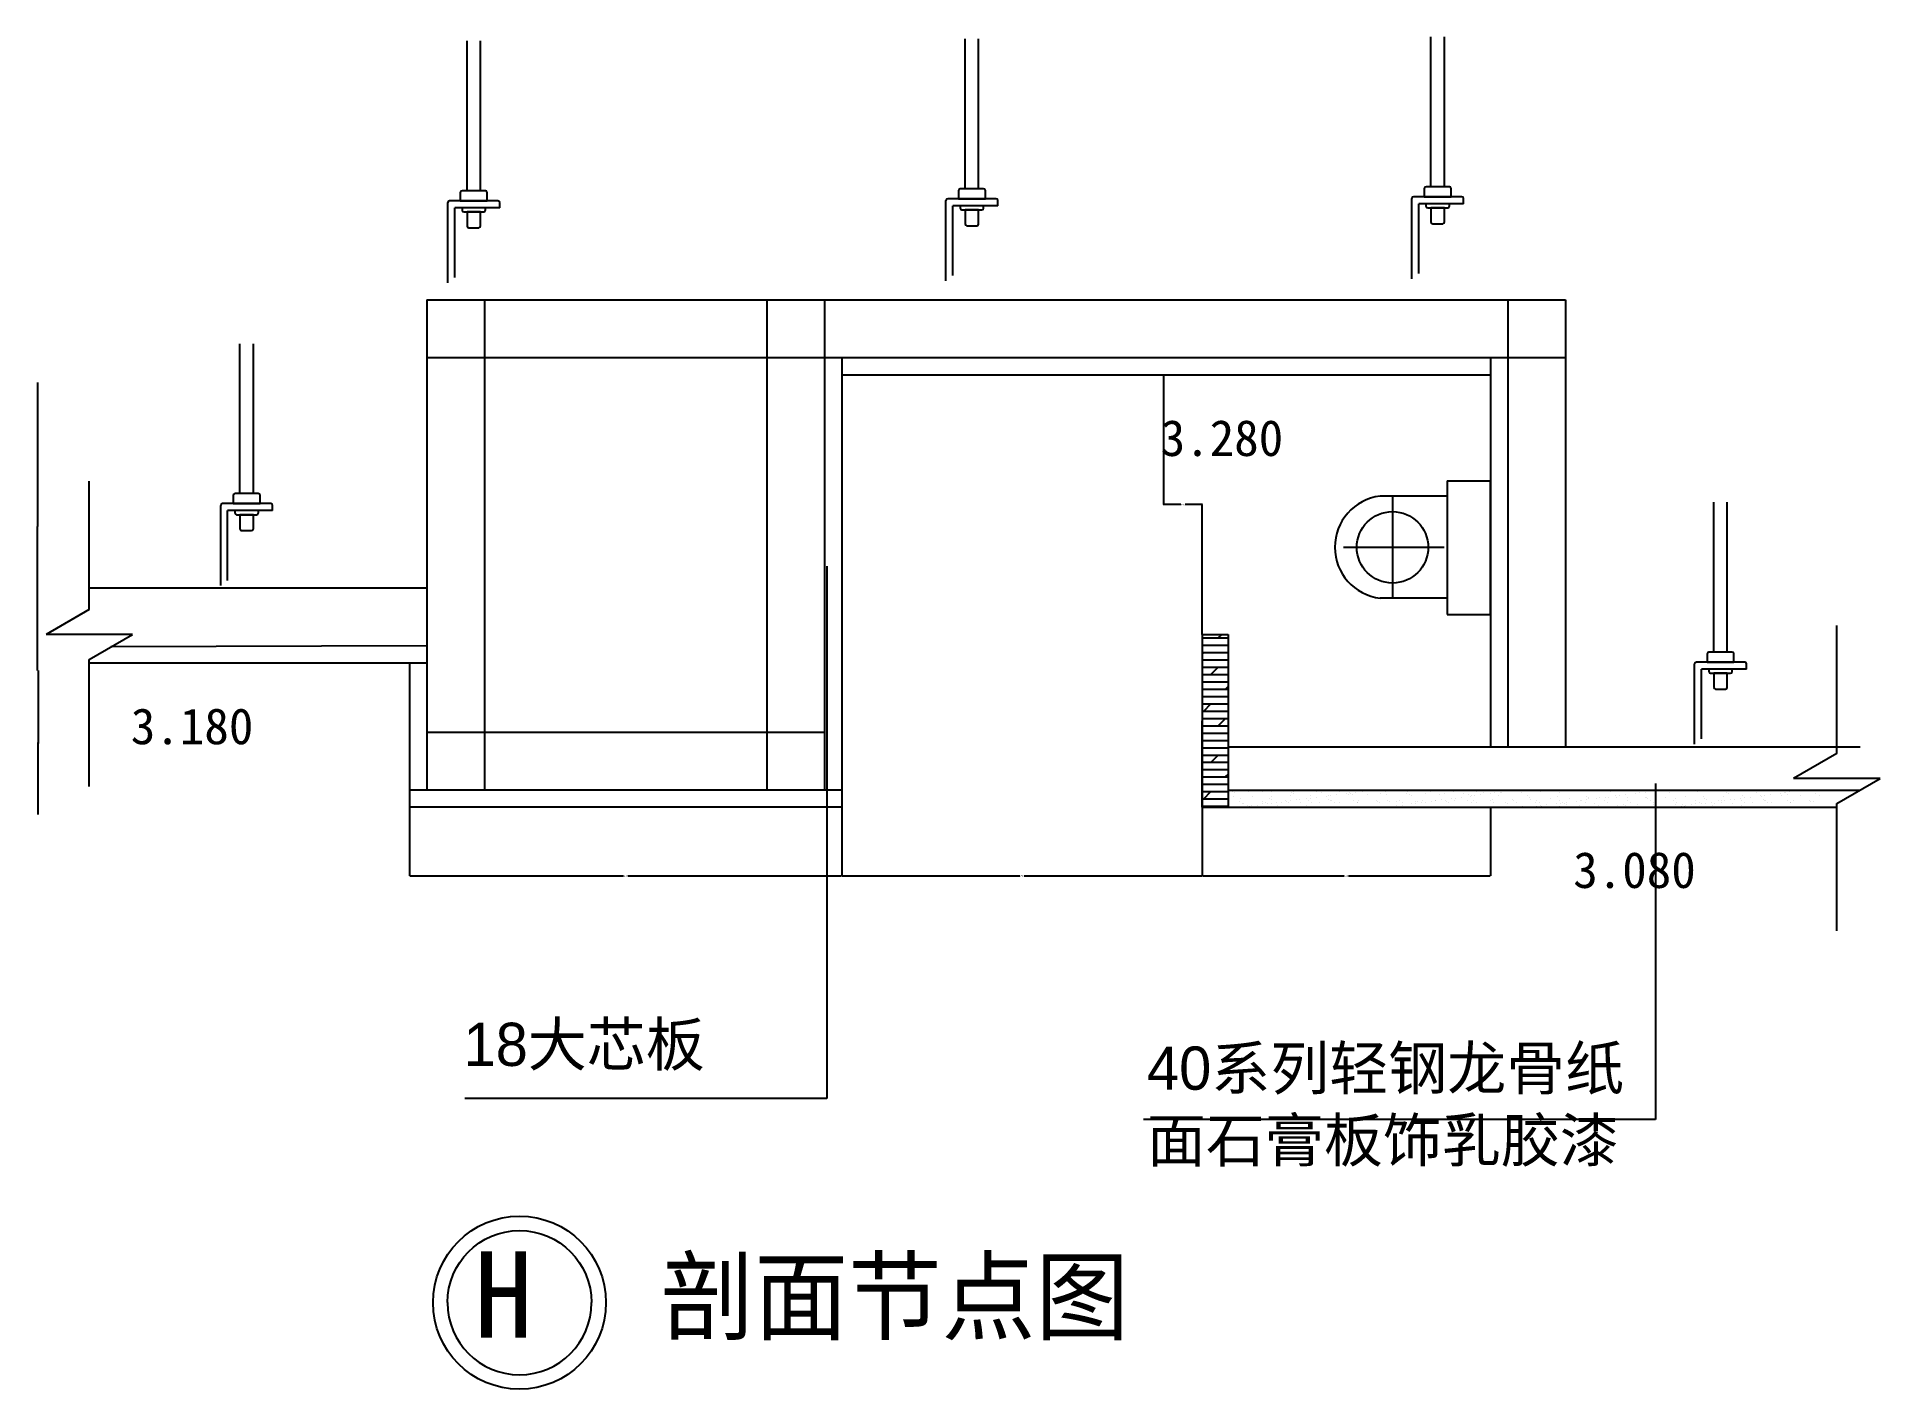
# Model space of a CAD drawing. Header units: metres. Extents: x -13357 to -12078, y -7674 to -6736.
import ezdxf

# ---------------------------------------------------------------- set-up
doc = ezdxf.new("R2010")
doc.units = ezdxf.units.M
for name, color, linetype in [('10', 8, 'Continuous'), ('16', 3, 'Continuous'), ('20', 1, 'Continuous'), ('7', 7, 'Continuous'), ('8', 7, 'Continuous')]:
    doc.layers.add(name, color=color, linetype=linetype)
doc.dimstyles.get("Standard").update_dxf_attribs({"dimtxt": 2.5, "dimasz": 2.5, "dimexe": 1.25, "dimexo": 0.625, "dimtad": 1, "dimcen": 2.5, "dimazin": 3, "dimtfac": 1, "dimtmove": 0, "dimatfit": 3})

# ---------------------------------------------------------------- blocks, each defined once
blk = doc.blocks.new('HY-4')
at = {"layer": '20'}
for points in [[(-5, 0, -1), (5, 0, -1)], [(-5, 0, 1), (5, 0, 1)]]:
    blk.add_lwpolyline(points, format="xyb", dxfattribs=at)
blk.add_circle((0, 0), 6, dxfattribs=at)
blk.add_circle((0, 0), 6, dxfattribs=at)
blk = doc.blocks.new('A$C52591D90')
at = {"layer": '16', "color": 3}
for p, q in [((6.67, 32.54), (6.67, 84.53)), ((11.33, 32.54), (11.33, 84.53)), ((0, 0.6), (0, 28.45)), ((17.4, 29.05), (0.6, 29.05)), ((18, 26.65), (2.4, 26.65)), ((2.4, 2.4), (2.4, 26.65)), ((18, 26.65), (18, 28.45))]:
    blk.add_line(p, q, dxfattribs=at)
for points in [[(13.05, 32.54), (4.95, 32.54, 0.41), (4.35, 31.94), (4.35, 29.05), (13.65, 29.05), (13.65, 31.94, 0.41)], [(13.07, 26.65), (4.93, 26.65), (4.93, 25.8, 0.41), (5.53, 25.2), (12.47, 25.2, 0.41), (13.07, 25.8)], [(11.33, 25.2), (6.67, 25.2), (6.67, 20.28, 0.41), (7.27, 19.68), (10.73, 19.68, 0.41), (11.33, 20.28)]]:
    blk.add_lwpolyline(points, format="xyb", close=True, dxfattribs=at)
for centre, start, end in [((0.6, 28.45), 90, 180), ((17.4, 28.45), 0, 90)]:
    blk.add_arc(centre, 0.6, start, end, dxfattribs=at)
blk = doc.blocks.new('_CLOSEDFILLED')
at = {"color": 0, "linetype": 'BYBLOCK'}
blk.add_solid([(-1, 0.2), (0, 0), (-1, -0.2)], dxfattribs=at)
blk = doc.blocks.new('*D1')
for p, q in [((-13098.64, -7270.2), (-13098.64, -7317.77)), ((-12798.64, -7270.2), (-12798.64, -7317.77)), ((-13098.39, -7317.77), (-12950.14, -7317.77)), ((-12947.14, -7317.77), (-12798.89, -7317.77))]:
    blk.add_line(p, q)
at = {"layer": 'Defpoints'}
for p in [(-13098.64, -7270.2), (-12798.64, -7270.2), (-13098.64, -7317.77)]:
    blk.add_point(p, dxfattribs=at)
at = {"layer": '7', "xscale": 0.25, "yscale": 0.25, "rotation": 180}
blk.add_blockref('_CLOSEDFILLED', (-13098.64, -7317.77), dxfattribs=at)
at = {"layer": '7', "xscale": 0.25, "yscale": 0.25}
blk.add_blockref('_CLOSEDFILLED', (-12798.64, -7317.77), dxfattribs=at)
at = {"layer": '7', "insert": (-12948.64, -7317.77), "char_height": 1, "attachment_point": 5}
blk.add_mtext('200', dxfattribs=at)
blk = doc.blocks.new('*D2')
for p, q in [((-13356.16, -7175.2), (-13356.16, -7225.2)), ((-13356.41, -7225.2), (-13356.66, -7225.2)), ((-13356.16, -7275.2), (-13356.16, -7225.2)), ((-13356.16, -7225.2), (-13356.16, -7225.2)), ((-13355.91, -7225.2), (-13355.66, -7225.2))]:
    blk.add_line(p, q)
at = {"layer": 'Defpoints'}
for p in [(-13356.16, -7175.2), (-13356.16, -7225.2), (-13356.16, -7275.2)]:
    blk.add_point(p, dxfattribs=at)
at = {"xscale": 0.25, "yscale": 0.25}
blk.add_blockref('_CLOSEDFILLED', (-13356.16, -7225.2), dxfattribs=at)
at = {"xscale": 0.25, "yscale": 0.25, "rotation": 180}
blk.add_blockref('_CLOSEDFILLED', (-13356.16, -7225.2), dxfattribs=at)
at = {"insert": (-13356.16, -7224.075), "char_height": 1, "attachment_point": 5}
blk.add_mtext('0', dxfattribs=at)
blk = doc.blocks.new('*D3')
for p, q in [((-13356.65, -6975.34), (-13356.65, -7075.27)), ((-13356.9, -7075.27), (-13357.15, -7075.27)), ((-13356.65, -7175.2), (-13356.65, -7075.27)), ((-13356.65, -7075.27), (-13356.65, -7075.27)), ((-13356.4, -7075.27), (-13356.15, -7075.27))]:
    blk.add_line(p, q)
at = {"layer": 'Defpoints'}
for p in [(-13356.65, -6975.34), (-13356.65, -7075.27), (-13356.65, -7175.2)]:
    blk.add_point(p, dxfattribs=at)
at = {"xscale": 0.25, "yscale": 0.25}
blk.add_blockref('_CLOSEDFILLED', (-13356.65, -7075.27), dxfattribs=at)
at = {"xscale": 0.25, "yscale": 0.25, "rotation": 180}
blk.add_blockref('_CLOSEDFILLED', (-13356.65, -7075.27), dxfattribs=at)
at = {"insert": (-13356.65, -7074.145), "char_height": 1, "attachment_point": 5}
blk.add_mtext('0', dxfattribs=at)
blk = doc.blocks.new('*D4')
for p, q in [((-12798.64, -7270.2), (-12798.64, -7317.83)), ((-12548.64, -7270.2), (-12548.64, -7317.83)), ((-12798.39, -7317.83), (-12675.14, -7317.83)), ((-12672.14, -7317.83), (-12548.89, -7317.83))]:
    blk.add_line(p, q)
at = {"layer": 'Defpoints'}
for p in [(-12798.64, -7270.2), (-12548.64, -7270.2), (-12798.64, -7317.83)]:
    blk.add_point(p, dxfattribs=at)
at = {"layer": '7', "xscale": 0.25, "yscale": 0.25, "rotation": 180}
blk.add_blockref('_CLOSEDFILLED', (-12798.64, -7317.83), dxfattribs=at)
at = {"layer": '7', "xscale": 0.25, "yscale": 0.25}
blk.add_blockref('_CLOSEDFILLED', (-12548.64, -7317.83), dxfattribs=at)
at = {"layer": '7', "insert": (-12673.64, -7317.83), "char_height": 1, "attachment_point": 5}
blk.add_mtext('250', dxfattribs=at)
blk = doc.blocks.new('*D5')
for p, q in [((-12548.64, -7150.2), (-12548.64, -7210.2)), ((-12548.89, -7210.2), (-12549.14, -7210.2)), ((-12548.64, -7270.2), (-12548.64, -7210.2)), ((-12548.64, -7210.2), (-12548.64, -7210.2)), ((-12548.39, -7210.2), (-12548.14, -7210.2))]:
    blk.add_line(p, q)
at = {"layer": 'Defpoints'}
for p in [(-12548.64, -7150.2), (-12548.64, -7210.2), (-12548.64, -7270.2)]:
    blk.add_point(p, dxfattribs=at)
at = {"xscale": 0.25, "yscale": 0.25}
blk.add_blockref('_CLOSEDFILLED', (-12548.64, -7210.2), dxfattribs=at)
at = {"xscale": 0.25, "yscale": 0.25, "rotation": 180}
blk.add_blockref('_CLOSEDFILLED', (-12548.64, -7210.2), dxfattribs=at)
at = {"insert": (-12548.64, -7209.075), "char_height": 1, "attachment_point": 5}
blk.add_mtext('80', dxfattribs=at)
blk = doc.blocks.new('*D6')
for p, q in [((-12575.37, -6970.2), (-12575.37, -7060.2)), ((-12563.505, -7060.2), (-12575.62, -7060.2)), ((-12548.39, -7060.2), (-12560.505, -7060.2)), ((-12548.64, -7150.2), (-12548.64, -7060.2))]:
    blk.add_line(p, q)
at = {"layer": 'Defpoints'}
for p in [(-12575.37, -6970.2), (-12548.64, -7060.2), (-12548.64, -7150.2)]:
    blk.add_point(p, dxfattribs=at)
at = {"xscale": 0.25, "yscale": 0.25}
blk.add_blockref('_CLOSEDFILLED', (-12575.37, -7060.2), dxfattribs=at)
at = {"xscale": 0.25, "yscale": 0.25, "rotation": 180}
blk.add_blockref('_CLOSEDFILLED', (-12548.64, -7060.2), dxfattribs=at)
at = {"insert": (-12562.005, -7060.2), "char_height": 1, "attachment_point": 5}
blk.add_mtext('120', dxfattribs=at)
blk = doc.blocks.new('*D7')
for p, q in [((-12548.64, -7270.2), (-12548.64, -7317.83)), ((-12348.64, -7270.2), (-12348.64, -7317.83)), ((-12548.39, -7317.83), (-12450.14, -7317.83)), ((-12447.14, -7317.83), (-12348.89, -7317.83))]:
    blk.add_line(p, q)
at = {"layer": 'Defpoints'}
for p in [(-12548.64, -7270.2), (-12348.64, -7270.2), (-12548.64, -7317.83)]:
    blk.add_point(p, dxfattribs=at)
at = {"layer": '7', "xscale": 0.25, "yscale": 0.25, "rotation": 180}
blk.add_blockref('_CLOSEDFILLED', (-12548.64, -7317.83), dxfattribs=at)
at = {"layer": '7', "xscale": 0.25, "yscale": 0.25}
blk.add_blockref('_CLOSEDFILLED', (-12348.64, -7317.83), dxfattribs=at)
at = {"layer": '7', "insert": (-12448.64, -7317.83), "char_height": 1, "attachment_point": 5}
blk.add_mtext('250', dxfattribs=at)

msp = doc.modelspace()

# ---------------------------------------------------------------- hatches: boundary and pattern name
at = {"layer": '10'}
h = msp.add_hatch(dxfattribs=at)
h.set_pattern_fill('DOLMIT', scale=0.8)
h.paths.add_polyline_path([(-12530.64, -7150.2), (-12548.64, -7150.2), (-12548.64, -7270.2), (-12530.64, -7270.2)])

# ---------------------------------------------------------------- linework, layer by layer
for p, q in [((-12527.45, -7259.12), (-12527.45, -7259.12)), ((-12527.09, -7262.71), (-12527.09, -7262.71)), ((-12526.52, -7259.98), (-12526.52, -7259.98)), ((-12522.1, -7264.03), (-12522.1, -7264.03)), ((-12516.68, -7259.42), (-12516.68, -7259.42)), ((-12513.79, -7262.54), (-12513.79, -7262.54)), ((-12506.82, -7259.57), (-12506.82, -7259.57)), ((-12500.86, -7259.39), (-12500.86, -7259.39)), ((-12500.79, -7262.61), (-12500.79, -7262.61)), ((-12487.07, -7262.11), (-12487.07, -7262.11)), ((-12486.5, -7259.74), (-12486.5, -7259.74)), ((-12485.56, -7260.6), (-12485.56, -7260.6)), ((-12485.04, -7259.36), (-12485.04, -7259.36)), ((-12473.78, -7261.94), (-12473.78, -7261.94)), ((-12473.5, -7263.86), (-12473.5, -7263.86)), ((-12469.37, -7263.31), (-12469.37, -7263.31)), ((-12469.22, -7259.33), (-12469.22, -7259.33)), ((-12465.87, -7260.19), (-12465.87, -7260.19)), ((-12462.47, -7262.4), (-12462.47, -7262.4)), ((-12460.78, -7262), (-12460.78, -7262)), ((-12459.82, -7262.06), (-12459.82, -7262.06)), ((-12455.69, -7261.51), (-12455.69, -7261.51)), ((-12453.4, -7259.31), (-12453.4, -7259.31)), ((-12448.79, -7260.6), (-12448.79, -7260.6)), ((-12447.06, -7261.51), (-12447.06, -7261.51)), ((-12446.15, -7260.26), (-12446.15, -7260.26)), ((-12445.54, -7260.37), (-12445.54, -7260.37)), ((-12444.61, -7261.22), (-12444.61, -7261.22)), ((-12442.02, -7259.71), (-12442.02, -7259.71)), ((-12437.58, -7259.28), (-12437.58, -7259.28)), ((-12435.12, -7258.8), (-12435.12, -7258.8)), ((-12433.76, -7261.34), (-12433.76, -7261.34)), ((-12432.48, -7258.46), (-12432.48, -7258.46)), ((-12424.92, -7260.82), (-12424.92, -7260.82)), ((-12421.76, -7259.25), (-12421.76, -7259.25)), ((-12420.77, -7261.4), (-12420.77, -7261.4)), ((-12407.05, -7260.91), (-12407.05, -7260.91)), ((-12405.94, -7259.22), (-12405.94, -7259.22)), ((-12404.59, -7260.99), (-12404.59, -7260.99)), ((-12403.65, -7261.85), (-12403.65, -7261.85)), ((-12393.75, -7260.74), (-12393.75, -7260.74)), ((-12390.12, -7259.19), (-12390.12, -7259.19)), ((-12383.96, -7261.44), (-12383.96, -7261.44)), ((-12380.75, -7260.8), (-12380.75, -7260.8)), ((-12375.74, -7264.14), (-12375.74, -7264.14)), ((-12374.3, -7259.16), (-12374.3, -7259.16)), ((-12373.1, -7263.79), (-12373.1, -7263.79)), ((-12368.97, -7263.25), (-12368.97, -7263.25)), ((-12367.03, -7260.31), (-12367.03, -7260.31)), ((-12363.63, -7261.61), (-12363.63, -7261.61)), ((-12362.7, -7262.47), (-12362.7, -7262.47)), ((-12362.07, -7262.34), (-12362.07, -7262.34)), ((-12359.42, -7261.99), (-12359.42, -7261.99)), ((-12358.48, -7259.13), (-12358.48, -7259.13)), ((-12355.29, -7261.45), (-12355.29, -7261.45)), ((-12353.74, -7260.14), (-12353.74, -7260.14)), ((-12348.39, -7260.54), (-12348.39, -7260.54)), ((-12345.75, -7260.19), (-12345.75, -7260.19)), ((-12343.01, -7262.06), (-12343.01, -7262.06)), ((-12342.66, -7259.1), (-12342.66, -7259.1)), ((-12341.62, -7259.65), (-12341.62, -7259.65)), ((-12340.74, -7260.2), (-12340.74, -7260.2)), ((-12334.72, -7258.74), (-12334.72, -7258.74)), ((-12332.07, -7258.39), (-12332.07, -7258.39)), ((-12327.02, -7259.71), (-12327.02, -7259.71)), ((-12326.84, -7259.08), (-12326.84, -7259.08)), ((-12322.68, -7262.24), (-12322.68, -7262.24)), ((-12321.74, -7263.1), (-12321.74, -7263.1)), ((-12313.72, -7259.54), (-12313.72, -7259.54)), ((-12311.02, -7259.05), (-12311.02, -7259.05)), ((-12306.47, -7258.64), (-12306.47, -7258.64)), ((-12302.05, -7262.69), (-12302.05, -7262.69)), ((-12300.73, -7259.6), (-12300.73, -7259.6)), ((-12295.2, -7259.02), (-12295.2, -7259.02)), ((-12293.56, -7264.13), (-12293.56, -7264.13)), ((-12287.01, -7259.1), (-12287.01, -7259.1)), ((-12286.78, -7258.23), (-12286.78, -7258.23)), ((-12281.73, -7262.86), (-12281.73, -7262.86)), ((-12280.79, -7263.72), (-12280.79, -7263.72)), ((-12279.38, -7258.99), (-12279.38, -7258.99)), ((-12275.34, -7264.07), (-12275.34, -7264.07)), ((-12273.71, -7258.93), (-12273.71, -7258.93)), ((-12272.69, -7263.73), (-12272.69, -7263.73)), ((-12268.56, -7263.18), (-12268.56, -7263.18)), ((-12266.84, -7263.7), (-12266.84, -7263.7)), ((-12266.45, -7258.4), (-12266.45, -7258.4)), ((-12265.52, -7259.26), (-12265.52, -7259.26)), ((-12263.56, -7258.96), (-12263.56, -7258.96)), ((-12261.66, -7262.27), (-12261.66, -7262.27)), ((-12261.1, -7263.31), (-12261.1, -7263.31)), ((-12260.72, -7259), (-12260.72, -7259)), ((-12259.02, -7261.93), (-12259.02, -7261.93)), ((-12254.89, -7261.38), (-12254.89, -7261.38)), ((-12253.54, -7263.53), (-12253.54, -7263.53)), ((-12247.99, -7260.47), (-12247.99, -7260.47)), ((-12247.74, -7258.93), (-12247.74, -7258.93)), ((-12247, -7258.5), (-12247, -7258.5)), ((-12245.83, -7258.85), (-12245.83, -7258.85)), ((-12245.34, -7260.13), (-12245.34, -7260.13)), ((-12241.21, -7259.58), (-12241.21, -7259.58)), ((-12240.77, -7263.49), (-12240.77, -7263.49)), ((-12240.55, -7263.59), (-12240.55, -7263.59)), ((-12234.31, -7258.67), (-12234.31, -7258.67)), ((-12233.7, -7258.33), (-12233.7, -7258.33)), ((-12231.92, -7258.9), (-12231.92, -7258.9)), ((-12231.67, -7258.33), (-12231.67, -7258.33)), ((-12226.83, -7263.1), (-12226.83, -7263.1)), ((-12225.5, -7259.03), (-12225.5, -7259.03)), ((-12224.56, -7259.88), (-12224.56, -7259.88)), ((-12220.7, -7258.39), (-12220.7, -7258.39)), ((-12220.14, -7263.93), (-12220.14, -7263.93)), ((-12216.1, -7258.87), (-12216.1, -7258.87)), ((-12213.53, -7262.93), (-12213.53, -7262.93)), ((-12204.87, -7259.48), (-12204.87, -7259.48)), ((-12200.54, -7262.99), (-12200.54, -7262.99)), ((-12200.28, -7258.85), (-12200.28, -7258.85)), ((-12199.82, -7264.11), (-12199.82, -7264.11)), ((-12186.82, -7262.49), (-12186.82, -7262.49)), ((-12184.55, -7259.65), (-12184.55, -7259.65)), ((-12184.46, -7258.82), (-12184.46, -7258.82)), ((-12183.61, -7260.51), (-12183.61, -7260.51)), ((-12174.93, -7264.01), (-12174.93, -7264.01)), ((-12173.52, -7262.32), (-12173.52, -7262.32)), ((-12172.29, -7263.66), (-12172.29, -7263.66)), ((-12168.64, -7258.79), (-12168.64, -7258.79)), ((-12168.16, -7263.12), (-12168.16, -7263.12)), ((-12163.92, -7260.1), (-12163.92, -7260.1)), ((-12161.26, -7262.21), (-12161.26, -7262.21)), ((-12160.52, -7262.39), (-12160.52, -7262.39)), ((-12158.61, -7261.86), (-12158.61, -7261.86)), ((-12154.48, -7261.32), (-12154.48, -7261.32)), ((-12152.82, -7258.76), (-12152.82, -7258.76)), ((-12147.58, -7260.41), (-12147.58, -7260.41)), ((-12146.8, -7261.89), (-12146.8, -7261.89)), ((-12144.94, -7260.06), (-12144.94, -7260.06)), ((-12143.59, -7260.27), (-12143.59, -7260.27)), ((-12142.65, -7261.13), (-12142.65, -7261.13)), ((-12140.81, -7259.52), (-12140.81, -7259.52)), ((-12137, -7258.73), (-12137, -7258.73)), ((-12133.91, -7258.61), (-12133.91, -7258.61)), ((-12133.51, -7261.72), (-12133.51, -7261.72)), ((-12131.27, -7258.26), (-12131.27, -7258.26)), ((-12122.96, -7260.72), (-12122.96, -7260.72)), ((-12121.18, -7258.7), (-12121.18, -7258.7)), ((-12120.51, -7261.78), (-12120.51, -7261.78)), ((-12522.43, -7265.86), (-12522.43, -7265.86)), ((-12520.64, -7267.8), (-12520.64, -7267.8)), ((-12520.29, -7267.23), (-12520.29, -7267.23)), ((-12517.17, -7269.61), (-12517.17, -7269.61)), ((-12517.04, -7268.66), (-12517.04, -7268.66)), ((-12516.1, -7269.52), (-12516.1, -7269.52)), ((-12514.52, -7269.26), (-12514.52, -7269.26)), ((-12510.39, -7268.71), (-12510.39, -7268.71)), ((-12506.92, -7267.31), (-12506.92, -7267.31)), ((-12506.61, -7265.83), (-12506.61, -7265.83)), ((-12504.47, -7267.2), (-12504.47, -7267.2)), ((-12503.49, -7267.81), (-12503.49, -7267.81)), ((-12501.77, -7264.2), (-12501.77, -7264.2)), ((-12500.85, -7267.46), (-12500.85, -7267.46)), ((-12500.83, -7265.06), (-12500.83, -7265.06)), ((-12496.72, -7266.91), (-12496.72, -7266.91)), ((-12496.41, -7269.11), (-12496.41, -7269.11)), ((-12493.62, -7267.14), (-12493.62, -7267.14)), ((-12490.79, -7265.81), (-12490.79, -7265.81)), ((-12489.82, -7266.01), (-12489.82, -7266.01)), ((-12488.65, -7267.17), (-12488.65, -7267.17)), ((-12487.17, -7265.66), (-12487.17, -7265.66)), ((-12483.04, -7265.11), (-12483.04, -7265.11)), ((-12481.14, -7264.65), (-12481.14, -7264.65)), ((-12480.63, -7267.2), (-12480.63, -7267.2)), ((-12476.14, -7264.2), (-12476.14, -7264.2)), ((-12476.08, -7269.28), (-12476.08, -7269.28)), ((-12475.15, -7270.14), (-12475.15, -7270.14)), ((-12474.97, -7265.78), (-12474.97, -7265.78)), ((-12472.83, -7267.14), (-12472.83, -7267.14)), ((-12466.91, -7266.7), (-12466.91, -7266.7)), ((-12460.81, -7264.82), (-12460.81, -7264.82)), ((-12459.88, -7265.68), (-12459.88, -7265.68)), ((-12459.15, -7265.75), (-12459.15, -7265.75)), ((-12457.01, -7267.11), (-12457.01, -7267.11)), ((-12455.46, -7269.73), (-12455.46, -7269.73)), ((-12453.61, -7266.54), (-12453.61, -7266.54)), ((-12443.33, -7265.72), (-12443.33, -7265.72)), ((-12441.19, -7267.08), (-12441.19, -7267.08)), ((-12440.61, -7266.6), (-12440.61, -7266.6)), ((-12440.19, -7265.27), (-12440.19, -7265.27)), ((-12435.13, -7269.91), (-12435.13, -7269.91)), ((-12427.51, -7265.69), (-12427.51, -7265.69)), ((-12426.89, -7266.1), (-12426.89, -7266.1)), ((-12425.37, -7267.06), (-12425.37, -7267.06)), ((-12419.86, -7265.45), (-12419.86, -7265.45)), ((-12418.92, -7266.31), (-12418.92, -7266.31)), ((-12416.76, -7269.54), (-12416.76, -7269.54)), ((-12414.12, -7269.19), (-12414.12, -7269.19)), ((-12413.6, -7265.93), (-12413.6, -7265.93)), ((-12411.69, -7265.66), (-12411.69, -7265.66)), ((-12409.99, -7268.65), (-12409.99, -7268.65)), ((-12409.55, -7267.03), (-12409.55, -7267.03)), ((-12403.09, -7267.74), (-12403.09, -7267.74)), ((-12400.6, -7266), (-12400.6, -7266)), ((-12400.44, -7267.39), (-12400.44, -7267.39)), ((-12399.23, -7265.9), (-12399.23, -7265.9)), ((-12396.31, -7266.85), (-12396.31, -7266.85)), ((-12395.87, -7265.63), (-12395.87, -7265.63)), ((-12393.73, -7267), (-12393.73, -7267)), ((-12389.41, -7265.94), (-12389.41, -7265.94)), ((-12386.88, -7265.5), (-12386.88, -7265.5)), ((-12386.77, -7265.59), (-12386.77, -7265.59)), ((-12382.64, -7265.05), (-12382.64, -7265.05)), ((-12380.05, -7265.6), (-12380.05, -7265.6)), ((-12378.91, -7266.07), (-12378.91, -7266.07)), ((-12377.97, -7266.93), (-12377.97, -7266.93)), ((-12377.91, -7266.97), (-12377.91, -7266.97)), ((-12373.58, -7265.33), (-12373.58, -7265.33)), ((-12366.71, -7270.09), (-12366.71, -7270.09)), ((-12364.23, -7265.58), (-12364.23, -7265.58)), ((-12362.09, -7266.94), (-12362.09, -7266.94)), ((-12360.59, -7265.39), (-12360.59, -7265.39)), ((-12358.28, -7266.52), (-12358.28, -7266.52)), ((-12353.42, -7269.93), (-12353.42, -7269.93)), ((-12348.41, -7265.55), (-12348.41, -7265.55)), ((-12346.87, -7264.9), (-12346.87, -7264.9)), ((-12346.27, -7266.91), (-12346.27, -7266.91)), ((-12340.42, -7269.99), (-12340.42, -7269.99)), ((-12337.95, -7266.7), (-12337.95, -7266.7)), ((-12337.01, -7267.55), (-12337.01, -7267.55)), ((-12333.57, -7264.73), (-12333.57, -7264.73)), ((-12332.59, -7265.52), (-12332.59, -7265.52)), ((-12330.45, -7266.88), (-12330.45, -7266.88)), ((-12326.7, -7269.49), (-12326.7, -7269.49)), ((-12320.58, -7264.79), (-12320.58, -7264.79)), ((-12317.32, -7267.15), (-12317.32, -7267.15)), ((-12316.77, -7265.49), (-12316.77, -7265.49)), ((-12316.36, -7269.47), (-12316.36, -7269.47)), ((-12314.63, -7266.85), (-12314.63, -7266.85)), ((-12313.71, -7269.13), (-12313.71, -7269.13)), ((-12313.4, -7269.32), (-12313.4, -7269.32)), ((-12309.58, -7268.58), (-12309.58, -7268.58)), ((-12306.85, -7264.3), (-12306.85, -7264.3)), ((-12302.68, -7267.67), (-12302.68, -7267.67)), ((-12300.95, -7265.46), (-12300.95, -7265.46)), ((-12300.41, -7269.39), (-12300.41, -7269.39)), ((-12300.04, -7267.33), (-12300.04, -7267.33)), ((-12298.81, -7266.83), (-12298.81, -7266.83)), ((-12297, -7267.32), (-12297, -7267.32)), ((-12296.06, -7268.18), (-12296.06, -7268.18)), ((-12295.91, -7266.78), (-12295.91, -7266.78)), ((-12289.01, -7265.87), (-12289.01, -7265.87)), ((-12286.69, -7268.89), (-12286.69, -7268.89)), ((-12286.37, -7265.53), (-12286.37, -7265.53)), ((-12285.13, -7265.43), (-12285.13, -7265.43)), ((-12282.99, -7266.8), (-12282.99, -7266.8)), ((-12282.24, -7264.98), (-12282.24, -7264.98)), ((-12280.56, -7264.19), (-12280.56, -7264.19)), ((-12276.37, -7267.77), (-12276.37, -7267.77)), ((-12273.39, -7268.72), (-12273.39, -7268.72)), ((-12269.31, -7265.4), (-12269.31, -7265.4)), ((-12267.17, -7266.77), (-12267.17, -7266.77)), ((-12260.4, -7268.78), (-12260.4, -7268.78)), ((-12256.04, -7267.94), (-12256.04, -7267.94)), ((-12255.11, -7268.8), (-12255.11, -7268.8)), ((-12253.49, -7265.38), (-12253.49, -7265.38)), ((-12251.35, -7266.74), (-12251.35, -7266.74)), ((-12246.68, -7268.29), (-12246.68, -7268.29)), ((-12239.83, -7264.34), (-12239.83, -7264.34)), ((-12237.67, -7265.35), (-12237.67, -7265.35)), ((-12235.53, -7266.71), (-12235.53, -7266.71)), ((-12235.41, -7268.39), (-12235.41, -7268.39)), ((-12233.38, -7268.12), (-12233.38, -7268.12)), ((-12221.85, -7265.32), (-12221.85, -7265.32)), ((-12220.38, -7268.18), (-12220.38, -7268.18)), ((-12219.71, -7266.68), (-12219.71, -7266.68)), ((-12215.96, -7269.41), (-12215.96, -7269.41)), ((-12215.09, -7268.57), (-12215.09, -7268.57)), ((-12214.15, -7269.43), (-12214.15, -7269.43)), ((-12213.31, -7269.06), (-12213.31, -7269.06)), ((-12209.18, -7268.52), (-12209.18, -7268.52)), ((-12206.66, -7267.69), (-12206.66, -7267.69)), ((-12206.03, -7265.29), (-12206.03, -7265.29)), ((-12203.89, -7266.65), (-12203.89, -7266.65)), ((-12202.28, -7267.61), (-12202.28, -7267.61)), ((-12199.64, -7267.26), (-12199.64, -7267.26)), ((-12198.88, -7264.97), (-12198.88, -7264.97)), ((-12195.51, -7266.72), (-12195.51, -7266.72)), ((-12194.46, -7269.02), (-12194.46, -7269.02)), ((-12193.37, -7267.52), (-12193.37, -7267.52)), ((-12190.21, -7265.26), (-12190.21, -7265.26)), ((-12188.61, -7265.81), (-12188.61, -7265.81)), ((-12188.07, -7266.62), (-12188.07, -7266.62)), ((-12185.96, -7265.46), (-12185.96, -7265.46)), ((-12181.83, -7264.92), (-12181.83, -7264.92)), ((-12180.37, -7267.58), (-12180.37, -7267.58)), ((-12179.19, -7264.56), (-12179.19, -7264.56)), ((-12174.39, -7265.23), (-12174.39, -7265.23)), ((-12174.13, -7269.19), (-12174.13, -7269.19)), ((-12173.2, -7270.05), (-12173.2, -7270.05)), ((-12172.25, -7266.6), (-12172.25, -7266.6)), ((-12166.65, -7267.09), (-12166.65, -7267.09)), ((-12158.86, -7264.73), (-12158.86, -7264.73)), ((-12158.57, -7265.2), (-12158.57, -7265.2)), ((-12157.93, -7265.59), (-12157.93, -7265.59)), ((-12156.43, -7266.57), (-12156.43, -7266.57)), ((-12153.51, -7269.64), (-12153.51, -7269.64)), ((-12153.35, -7266.92), (-12153.35, -7266.92)), ((-12142.75, -7265.17), (-12142.75, -7265.17)), ((-12140.61, -7266.54), (-12140.61, -7266.54)), ((-12140.36, -7266.98), (-12140.36, -7266.98)), ((-12138.24, -7265.18), (-12138.24, -7265.18)), ((-12133.18, -7269.82), (-12133.18, -7269.82)), ((-12126.93, -7265.15), (-12126.93, -7265.15)), ((-12126.64, -7266.49), (-12126.64, -7266.49)), ((-12124.79, -7266.51), (-12124.79, -7266.51))]:
    msp.add_line(p, q, dxfattribs=at)
at = {"layer": '16'}
for p, q in [((-13086.64, -6918.2), (-12296.64, -6918.2)), ((-13086.64, -6918.2), (-13086.64, -7258.2)), ((-13046.64, -6918.2), (-13046.64, -7258.2)), ((-12850.64, -6918.2), (-12850.64, -7258.2)), ((-12810.64, -6918.2), (-12810.64, -7258.2)), ((-12336.64, -6918.2), (-12336.64, -7228.2)), ((-12296.64, -6918.2), (-12296.64, -7228.2)), ((-13086.64, -6958.2), (-12296.64, -6958.2)), ((-12798.64, -6958.2), (-12798.64, -7258.2)), ((-12348.64, -6958.2), (-12348.64, -7228.2)), ((-12798.64, -6970.2), (-12348.64, -6970.2)), ((-13086.64, -7118.2), (-13320.76, -7118.2)), ((-13086.64, -7158.2), (-13305.76, -7158.87)), ((-12548.64, -7150.2), (-12530.64, -7150.2)), ((-12548.64, -7150.2), (-12548.64, -7270.2)), ((-12530.64, -7150.2), (-12530.64, -7270.2)), ((-13086.64, -7170.2), (-13320.76, -7170.2)), ((-13098.64, -7170.2), (-13098.64, -7270.2)), ((-12810.64, -7218.2), (-13086.64, -7218.2)), ((-12530.64, -7228.2), (-12092.08, -7228.2)), ((-12798.64, -7258.2), (-13098.64, -7258.2)), ((-12798.64, -7258.2), (-12798.64, -7270.2)), ((-12798.64, -7258.2), (-12798.64, -7270.2)), ((-12530.64, -7258.2), (-12092.08, -7258.2)), ((-12798.64, -7270.2), (-13098.64, -7270.2)), ((-12548.64, -7270.2), (-12108.25, -7270.2))]:
    msp.add_line(p, q, dxfattribs=at)
at = {"layer": '20'}
for p, q in [((-13320.76, -7132.89), (-13320.76, -7043.95)), ((-12378.64, -7043.79), (-12348.64, -7043.79)), ((-12378.64, -7043.79), (-12378.64, -7136.4)), ((-12348.64, -7136.4), (-12348.64, -7043.79)), ((-12378.64, -7054.32), (-12425.24, -7054.32)), ((-12416.58, -7053.7), (-12416.58, -7124.97)), ((-12450.69, -7089.81), (-12380.71, -7089.81)), ((-13320.76, -7132.89), (-13350.76, -7150.21)), ((-12378.64, -7125.16), (-12425.17, -7125.16)), ((-12378.64, -7136.4), (-12348.64, -7136.4)), ((-12108.25, -7232.89), (-12108.25, -7143.95)), ((-13290.76, -7150.21), (-13350.76, -7150.21)), ((-13320.76, -7167.53), (-13290.76, -7150.21)), ((-13320.76, -7255.8), (-13320.76, -7167.53)), ((-12108.25, -7232.89), (-12138.25, -7250.21)), ((-12078.25, -7250.21), (-12138.25, -7250.21)), ((-12108.25, -7267.53), (-12078.25, -7250.21)), ((-12108.25, -7355.8), (-12108.25, -7267.53))]:
    msp.add_line(p, q, dxfattribs=at)
msp.add_circle((-12416.58, -7089.81), 24.78, dxfattribs=at)
msp.add_arc((-12420.91, -7089.73), 35.68, 96.97, 263.15, dxfattribs=at)

# ---------------------------------------------------------------- block references
at = {"layer": '10', "xscale": 2, "yscale": 2, "zscale": 2}
for p in [(-13072.04, -6907.5), (-12726.38, -6906.1), (-12403.21, -6904.69), (-13229.6, -7117.59), (-12206.96, -7227.59)]:
    msp.add_blockref('A$C52591D90', p, dxfattribs=at)
at = {"layer": '8', "xscale": 10, "yscale": 10, "zscale": 10}
msp.add_blockref('HY-4', (-13022.29, -7613.9), dxfattribs=at)

# ---------------------------------------------------------------- texts
for s, height, p in [('H', 60, (-13053.77, -7638.18)), ('剖面节点图', 50, (-12924.35, -7634.6))]:
    msp.add_text(s, height=height).set_placement(p)
at = {"layer": '7'}
for s, p in [('3.280', (-12577.43, -7026.44)), ('3.180', (-13291.97, -7226.44)), ('3.080', (-12291.19, -7326.17))]:
    msp.add_text(s, height=25, dxfattribs=at).set_placement(p)
at = {"layer": '7', "char_height": 30, "attachment_point": 1}
for s, insert in [('\\f幼圆|b0|i0|c134|p49;18大芯板', (-13061.13, -7419.67)), ('\\f幼圆|b0|i0|c134|p49;40系列轻钢龙骨纸\\P面石膏板饰乳胶漆', (-12586.93, -7436.17))]:
    msp.add_mtext(s, dxfattribs=dict(at, insert=insert))

# ---------------------------------------------------------------- dimensions: what is measured, and where the dimension line sits
for base, p1, p2, picture, middle in [((-13356.65, -7075.27), (-13356.65, -7175.2), (-13356.65, -6975.34), '*D3', (-13356.65, -7074.145)), ((-13356.16, -7225.2), (-13356.16, -7275.2), (-13356.16, -7175.2), '*D2', (-13356.16, -7224.075))]:
    dim = msp.add_linear_dim(base=base, p1=p1, p2=p2, dimstyle='Standard')
    dim.commit()
    dim.dimension.update_dxf_attribs({"geometry": picture, "text_midpoint": middle})
for base, p1, p2, text, picture, middle in [((-12548.64, -7060.2), (-12548.64, -7150.2), (-12575.37, -6970.2), '120', '*D6', (-12562.005, -7060.2)), ((-12548.64, -7210.2), (-12548.64, -7270.2), (-12548.64, -7150.2), '80', '*D5', (-12548.64, -7209.075))]:
    dim = msp.add_linear_dim(base=base, p1=p1, p2=p2, text=text, dimstyle='Standard')
    dim.commit()
    dim.dimension.update_dxf_attribs({"geometry": picture, "text_midpoint": middle})
at = {"layer": '7'}
for base, p1, p2, text, picture, middle in [((-13098.64, -7317.77), (-13098.64, -7270.2), (-12798.64, -7270.2), '200', '*D1', (-12948.64, -7317.77)), ((-12548.64, -7317.83), (-12548.64, -7270.2), (-12348.64, -7270.2), '250', '*D7', (-12448.64, -7317.83))]:
    dim = msp.add_linear_dim(base=base, p1=p1, p2=p2, text=text, dimstyle='Standard', dxfattribs=at)
    dim.commit()
    dim.dimension.update_dxf_attribs({"geometry": picture, "text_midpoint": middle})
dim = msp.add_linear_dim(base=(-12798.64, -7317.83), p1=(-12798.64, -7270.2), p2=(-12548.64, -7270.2), dimstyle='Standard', dxfattribs=at)
dim.commit()
dim.dimension.update_dxf_attribs({"geometry": '*D4', "text_midpoint": (-12673.64, -7317.83)})

# ---------------------------------------------------------------- leaders
for points in [[(-12809.02, -7102.89), (-12809.1, -7472.3), (-13060.32, -7472.3)], [(-12234.11, -7253.78), (-12234.11, -7486.74), (-12589.26, -7486.74)]]:
    msp.add_leader(points, dimstyle='Standard', dxfattribs=at)

doc.saveas('drawing.dxf')
